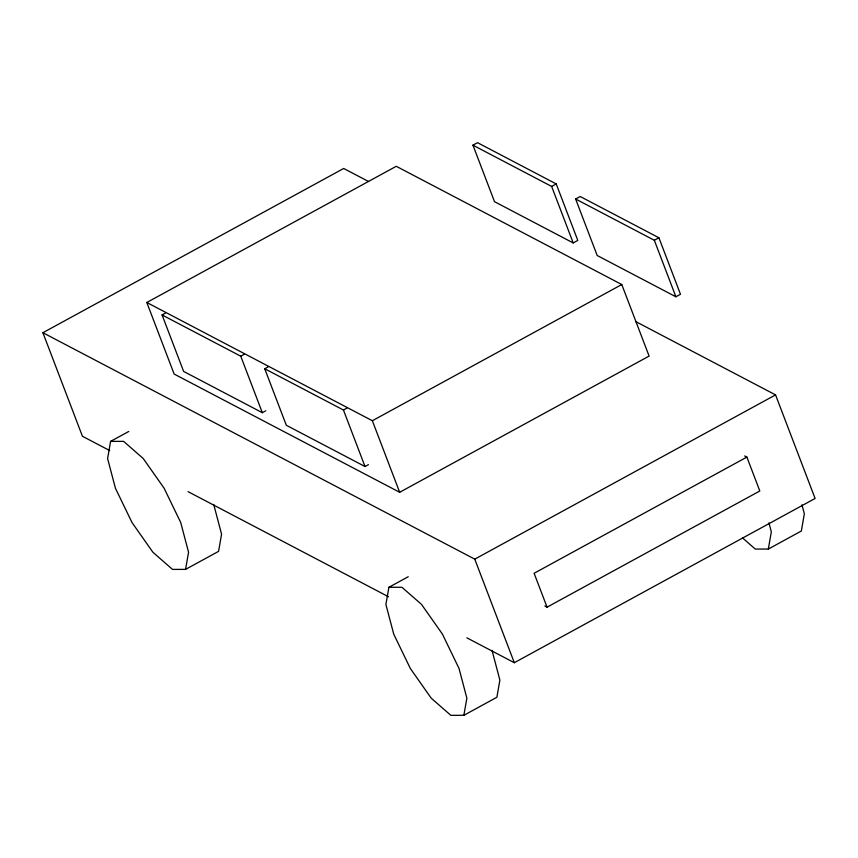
<?xml version="1.0" encoding="UTF-8"?>
<svg xmlns="http://www.w3.org/2000/svg" width="858" height="858" viewBox="0 0 858 858"><rect width="100%" height="100%" fill="white"/><g stroke="black" fill="none" stroke-linecap="round" stroke-linejoin="round"><path stroke-width="1.29" d="M128.797 431.445L110.585 441.387L107.593 458.558L115.444 488.277L132.035 522.586L152.928 552.273L172.522 569.412L185.564 569.38L218.576 551.362L221.568 534.18L213.717 504.461M185.564 569.38L188.556 552.209L180.706 522.49L164.103 488.191L143.211 458.494L123.627 441.366L110.585 441.387M408.247 576.737L388.899 587.301L385.896 604.472L393.758 634.191L410.349 668.5L431.242 698.197L450.825 715.325L463.867 715.304L496.879 697.275L499.882 680.104L492.02 650.385M463.867 715.304L466.859 698.133L459.009 668.414L442.417 634.105L421.525 604.407L401.93 587.28L388.899 587.301M742.556 537.934L755.287 549.077L768.328 549.056L771.321 531.874L768.94 522.833M109.738 450.589L82.443 436.282L42.9 332.722L343.693 168.468L368.608 181.531M146.815 302.488L396.257 166.291L621.782 284.534L649.109 356.081L399.667 492.288L174.142 374.045L146.815 302.488L372.351 420.731L399.667 492.288M265.766 410.81L262.323 412.687L183.633 371.428L162.065 314.94L165.497 313.052M472.94 145.174L477.531 142.675L556.22 183.934L577.788 240.422L573.208 242.932L494.508 201.673L472.94 145.174L551.64 186.433L573.208 242.932M162.065 314.94L240.755 356.199L244.198 354.311M551.64 186.433L556.22 183.934M368.457 464.65L365.015 466.527L286.315 425.268L264.747 368.768L268.189 366.892M575.632 199.013L580.212 196.514L658.912 237.773L680.48 294.262L675.889 296.771L597.2 255.512L575.632 199.013L654.322 240.272L675.889 296.771M264.747 368.768L343.447 410.027L346.879 408.151M654.322 240.272L658.912 237.773M372.351 420.731L621.782 284.534M42.9 332.722L474.764 559.148L775.557 394.894L815.1 498.466L514.307 662.708L466.849 637.826M746.878 457.099L534.116 573.273L547.061 607.164L759.813 490.99L746.878 457.099L744.68 455.941M768.328 549.056L801.34 531.027L804.343 513.856L801.951 504.804M635.553 321.493L775.557 394.894M544.873 606.016L547.061 607.164M188.041 491.645L388.545 596.771M474.764 559.148L514.307 662.708M343.447 410.027L365.015 466.527M240.755 356.199L262.323 412.687"/></g></svg>
